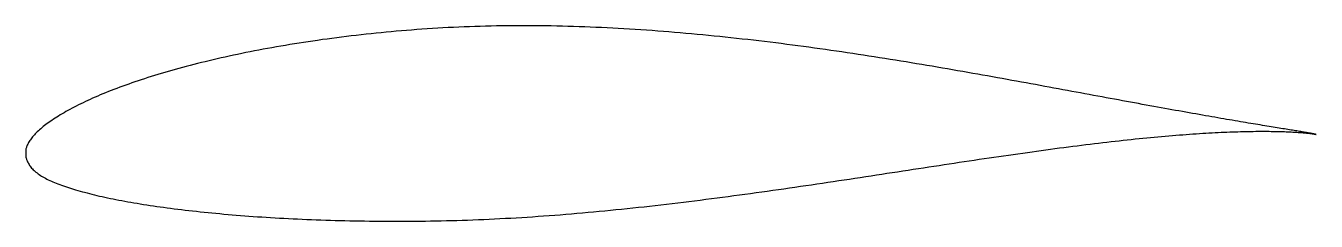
# Model space of a CAD drawing. Header units: metres. Extents: x -16.2 to 32.9, y -2.7 to 4.7.
import ezdxf

# ---------------------------------------------------------------- set-up
doc = ezdxf.new("R2010")
doc.units = ezdxf.units.M

msp = doc.modelspace()

# ---------------------------------------------------------------- linework, layer by layer
msp.add_lwpolyline([(32.919, 0.595), (32.919, 0.595), (32.916, 0.596), (32.911, 0.597), (32.904, 0.599), (32.896, 0.601), (32.886, 0.603), (32.873, 0.606), (32.859, 0.609), (32.843, 0.612), (32.826, 0.616), (32.806, 0.62), (32.784, 0.624), (32.761, 0.628), (32.736, 0.633), (32.708, 0.638), (32.679, 0.643), (32.649, 0.649), (32.616, 0.654), (32.581, 0.66), (32.545, 0.667), (32.506, 0.673), (32.466, 0.68), (32.424, 0.687), (32.381, 0.695), (32.335, 0.702), (32.288, 0.71), (32.238, 0.718), (32.187, 0.727), (32.134, 0.736), (32.079, 0.745), (32.023, 0.754), (31.964, 0.763), (31.904, 0.773), (31.842, 0.783), (31.778, 0.794), (31.713, 0.804), (31.646, 0.815), (31.576, 0.827), (31.505, 0.838), (31.433, 0.85), (31.358, 0.862), (31.282, 0.875), (31.204, 0.888), (31.124, 0.901), (31.043, 0.914), (30.96, 0.928), (30.875, 0.942), (30.788, 0.956), (30.7, 0.971), (30.61, 0.986), (30.518, 1.001), (30.425, 1.016), (30.33, 1.032), (30.233, 1.049), (30.134, 1.065), (30.034, 1.082), (29.932, 1.099), (29.829, 1.117), (29.724, 1.135), (29.617, 1.153), (29.509, 1.172), (29.399, 1.191), (29.287, 1.21), (29.174, 1.229), (29.059, 1.249), (28.943, 1.27), (28.825, 1.29), (28.705, 1.311), (28.584, 1.332), (28.461, 1.354), (28.337, 1.376), (28.212, 1.398), (28.084, 1.421), (27.956, 1.444), (27.825, 1.467), (27.694, 1.491), (27.56, 1.515), (27.426, 1.539), (27.29, 1.564), (27.152, 1.588), (27.013, 1.614), (26.873, 1.639), (26.731, 1.665), (26.587, 1.691), (26.443, 1.717), (26.297, 1.744), (26.149, 1.771), (26.001, 1.799), (25.85, 1.826), (25.699, 1.854), (25.546, 1.882), (25.392, 1.911), (25.237, 1.939), (25.08, 1.968), (24.922, 1.997), (24.763, 2.027), (24.602, 2.056), (24.44, 2.086), (24.277, 2.117), (24.113, 2.147), (23.948, 2.178), (23.781, 2.209), (23.613, 2.24), (23.444, 2.271), (23.274, 2.303), (23.103, 2.334), (22.93, 2.366), (22.757, 2.398), (22.582, 2.431), (22.406, 2.463), (22.23, 2.496), (22.052, 2.528), (21.873, 2.561), (21.693, 2.594), (21.512, 2.627), (21.33, 2.66), (21.147, 2.694), (20.963, 2.727), (20.778, 2.76), (20.592, 2.794), (20.406, 2.827), (20.218, 2.861), (20.029, 2.894), (19.84, 2.928), (19.649, 2.962), (19.458, 2.996), (19.266, 3.029), (19.073, 3.063), (18.879, 3.096), (18.685, 3.13), (18.489, 3.163), (18.293, 3.197), (18.096, 3.23), (17.899, 3.263), (17.7, 3.297), (17.501, 3.33), (17.301, 3.362), (17.101, 3.395), (16.9, 3.428), (16.698, 3.46), (16.496, 3.493), (16.292, 3.525), (16.089, 3.557), (15.885, 3.589), (15.68, 3.62), (15.474, 3.652), (15.269, 3.683), (15.062, 3.714), (14.855, 3.744), (14.648, 3.775), (14.44, 3.805), (14.231, 3.835), (14.022, 3.864), (13.813, 3.893), (13.604, 3.922), (13.393, 3.95), (13.183, 3.979), (12.972, 4.006), (12.761, 4.034), (12.549, 4.061), (12.338, 4.087), (12.125, 4.114), (11.913, 4.14), (11.7, 4.165), (11.487, 4.19), (11.274, 4.215), (11.061, 4.239), (10.847, 4.262), (10.633, 4.286), (10.419, 4.309), (10.205, 4.331), (9.991, 4.353), (9.777, 4.374), (9.562, 4.395), (9.348, 4.415), (9.133, 4.435), (8.918, 4.454), (8.703, 4.473), (8.489, 4.492), (8.274, 4.509), (8.059, 4.526), (7.844, 4.543), (7.63, 4.559), (7.415, 4.574), (7.201, 4.589), (6.986, 4.603), (6.772, 4.617), (6.558, 4.629), (6.343, 4.642), (6.13, 4.653), (5.916, 4.664), (5.702, 4.674), (5.489, 4.684), (5.276, 4.693), (5.063, 4.701), (4.85, 4.709), (4.638, 4.716), (4.426, 4.722), (4.214, 4.727), (4.003, 4.732), (3.791, 4.736), (3.581, 4.739), (3.37, 4.742), (3.16, 4.744), (2.951, 4.745), (2.742, 4.745), (2.533, 4.745), (2.325, 4.744), (2.117, 4.742), (1.909, 4.739), (1.703, 4.736), (1.496, 4.732), (1.29, 4.727), (1.085, 4.721), (0.88, 4.715), (0.676, 4.708), (0.473, 4.7), (0.27, 4.691), (0.068, 4.682), (-0.134, 4.672), (-0.335, 4.661), (-0.535, 4.65), (-0.735, 4.638), (-0.934, 4.625), (-1.132, 4.612), (-1.33, 4.597), (-1.527, 4.582), (-1.723, 4.567), (-1.918, 4.551), (-2.112, 4.534), (-2.306, 4.517), (-2.499, 4.499), (-2.691, 4.48), (-2.882, 4.461), (-3.072, 4.441), (-3.262, 4.421), (-3.45, 4.4), (-3.638, 4.378), (-3.824, 4.356), (-4.01, 4.334), (-4.195, 4.311), (-4.379, 4.287), (-4.562, 4.263), (-4.744, 4.239), (-4.925, 4.214), (-5.105, 4.188), (-5.283, 4.162), (-5.461, 4.136), (-5.638, 4.109), (-5.814, 4.082), (-5.988, 4.054), (-6.162, 4.026), (-6.334, 3.997), (-6.506, 3.967), (-6.676, 3.938), (-6.845, 3.908), (-7.013, 3.877), (-7.179, 3.846), (-7.345, 3.815), (-7.509, 3.783), (-7.672, 3.751), (-7.834, 3.719), (-7.995, 3.686), (-8.154, 3.652), (-8.312, 3.619), (-8.469, 3.585), (-8.625, 3.55), (-8.779, 3.515), (-8.932, 3.48), (-9.084, 3.445), (-9.234, 3.41), (-9.383, 3.373), (-9.531, 3.337), (-9.677, 3.301), (-9.822, 3.264), (-9.965, 3.227), (-10.108, 3.189), (-10.248, 3.152), (-10.388, 3.114), (-10.526, 3.076), (-10.662, 3.037), (-10.797, 2.999), (-10.93, 2.96), (-11.063, 2.921), (-11.193, 2.882), (-11.322, 2.842), (-11.45, 2.802), (-11.576, 2.763), (-11.7, 2.723), (-11.824, 2.682), (-11.945, 2.642), (-12.065, 2.601), (-12.183, 2.561), (-12.3, 2.52), (-12.416, 2.479), (-12.529, 2.438), (-12.641, 2.396), (-12.752, 2.355), (-12.861, 2.314), (-12.968, 2.272), (-13.074, 2.23), (-13.178, 2.188), (-13.28, 2.146), (-13.381, 2.104), (-13.48, 2.062), (-13.577, 2.02), (-13.673, 1.977), (-13.767, 1.935), (-13.86, 1.892), (-13.95, 1.85), (-14.039, 1.807), (-14.127, 1.764), (-14.212, 1.722), (-14.296, 1.679), (-14.378, 1.636), (-14.459, 1.594), (-14.537, 1.551), (-14.614, 1.508), (-14.69, 1.466), (-14.763, 1.424), (-14.835, 1.382), (-14.905, 1.34), (-14.973, 1.298), (-15.039, 1.257), (-15.104, 1.216), (-15.167, 1.175), (-15.228, 1.134), (-15.287, 1.093), (-15.345, 1.053), (-15.4, 1.013), (-15.454, 0.973), (-15.506, 0.933), (-15.556, 0.894), (-15.605, 0.854), (-15.652, 0.815), (-15.696, 0.776), (-15.739, 0.737), (-15.78, 0.698), (-15.82, 0.659), (-15.857, 0.621), (-15.893, 0.583), (-15.927, 0.544), (-15.959, 0.507), (-15.989, 0.469), (-16.017, 0.432), (-16.043, 0.395), (-16.068, 0.358), (-16.091, 0.322), (-16.111, 0.287), (-16.13, 0.252), (-16.148, 0.218), (-16.163, 0.185), (-16.176, 0.153), (-16.188, 0.123), (-16.198, 0.095), (-16.206, 0.07), (-16.212, 0.049), (-16.216, 0.032), (-16.219, 0.021), (-16.214, -0.293), (-16.213, -0.295), (-16.21, -0.303), (-16.205, -0.315), (-16.198, -0.333), (-16.19, -0.357), (-16.179, -0.385), (-16.166, -0.416), (-16.151, -0.449), (-16.135, -0.483), (-16.116, -0.517), (-16.096, -0.551), (-16.074, -0.585), (-16.05, -0.619), (-16.024, -0.653), (-15.997, -0.686), (-15.967, -0.719), (-15.936, -0.751), (-15.903, -0.783), (-15.868, -0.815), (-15.831, -0.846), (-15.792, -0.876), (-15.751, -0.907), (-15.709, -0.936), (-15.665, -0.966), (-15.619, -0.995), (-15.571, -1.023), (-15.521, -1.051), (-15.47, -1.079), (-15.417, -1.107), (-15.362, -1.134), (-15.305, -1.16), (-15.246, -1.187), (-15.185, -1.213), (-15.123, -1.239), (-15.059, -1.265), (-14.993, -1.291), (-14.926, -1.316), (-14.856, -1.341), (-14.785, -1.367), (-14.712, -1.392), (-14.637, -1.417), (-14.561, -1.442), (-14.483, -1.467), (-14.403, -1.492), (-14.321, -1.516), (-14.238, -1.541), (-14.153, -1.566), (-14.066, -1.59), (-13.978, -1.614), (-13.887, -1.638), (-13.795, -1.662), (-13.702, -1.686), (-13.606, -1.71), (-13.51, -1.733), (-13.411, -1.756), (-13.311, -1.779), (-13.209, -1.802), (-13.105, -1.824), (-13, -1.846), (-12.893, -1.868), (-12.785, -1.889), (-12.675, -1.911), (-12.563, -1.932), (-12.45, -1.953), (-12.335, -1.974), (-12.219, -1.994), (-12.101, -2.014), (-11.981, -2.034), (-11.86, -2.054), (-11.738, -2.074), (-11.613, -2.093), (-11.488, -2.112), (-11.361, -2.131), (-11.232, -2.15), (-11.102, -2.168), (-10.97, -2.186), (-10.837, -2.204), (-10.703, -2.222), (-10.567, -2.239), (-10.429, -2.256), (-10.29, -2.273), (-10.15, -2.29), (-10.008, -2.306), (-9.865, -2.323), (-9.721, -2.338), (-9.575, -2.354), (-9.428, -2.369), (-9.279, -2.385), (-9.129, -2.399), (-8.978, -2.414), (-8.825, -2.428), (-8.672, -2.442), (-8.516, -2.456), (-8.36, -2.469), (-8.202, -2.483), (-8.043, -2.496), (-7.883, -2.508), (-7.722, -2.52), (-7.559, -2.532), (-7.395, -2.544), (-7.23, -2.555), (-7.064, -2.566), (-6.896, -2.576), (-6.728, -2.586), (-6.558, -2.596), (-6.387, -2.606), (-6.215, -2.615), (-6.042, -2.624), (-5.868, -2.632), (-5.692, -2.64), (-5.516, -2.648), (-5.339, -2.655), (-5.16, -2.662), (-4.981, -2.668), (-4.8, -2.675), (-4.619, -2.68), (-4.436, -2.686), (-4.253, -2.69), (-4.069, -2.695), (-3.883, -2.699), (-3.697, -2.703), (-3.51, -2.706), (-3.322, -2.709), (-3.133, -2.712), (-2.943, -2.714), (-2.752, -2.716), (-2.561, -2.717), (-2.368, -2.718), (-2.175, -2.719), (-1.981, -2.719), (-1.786, -2.718), (-1.591, -2.717), (-1.395, -2.716), (-1.198, -2.714), (-1, -2.711), (-0.802, -2.708), (-0.602, -2.704), (-0.403, -2.7), (-0.202, -2.696), (-0.001, -2.69), (0.201, -2.685), (0.403, -2.678), (0.606, -2.671), (0.81, -2.664), (1.014, -2.656), (1.218, -2.647), (1.423, -2.638), (1.629, -2.629), (1.835, -2.618), (2.042, -2.607), (2.249, -2.596), (2.457, -2.584), (2.665, -2.571), (2.873, -2.558), (3.082, -2.545), (3.292, -2.53), (3.501, -2.515), (3.712, -2.5), (3.922, -2.484), (4.133, -2.468), (4.344, -2.451), (4.555, -2.433), (4.767, -2.415), (4.979, -2.397), (5.191, -2.378), (5.403, -2.358), (5.616, -2.338), (5.829, -2.318), (6.042, -2.297), (6.255, -2.275), (6.468, -2.254), (6.682, -2.232), (6.895, -2.209), (7.109, -2.186), (7.323, -2.162), (7.536, -2.138), (7.75, -2.114), (7.964, -2.09), (8.178, -2.065), (8.392, -2.039), (8.606, -2.014), (8.82, -1.988), (9.034, -1.961), (9.248, -1.935), (9.462, -1.908), (9.676, -1.881), (9.889, -1.853), (10.103, -1.825), (10.316, -1.797), (10.529, -1.769), (10.742, -1.741), (10.955, -1.712), (11.168, -1.683), (11.38, -1.654), (11.592, -1.625), (11.804, -1.595), (12.016, -1.566), (12.227, -1.536), (12.439, -1.506), (12.649, -1.476), (12.86, -1.446), (13.07, -1.415), (13.28, -1.385), (13.489, -1.354), (13.698, -1.323), (13.907, -1.292), (14.115, -1.262), (14.323, -1.231), (14.53, -1.2), (14.737, -1.169), (14.943, -1.138), (15.149, -1.107), (15.354, -1.075), (15.559, -1.044), (15.764, -1.013), (15.967, -0.982), (16.17, -0.951), (16.373, -0.92), (16.575, -0.889), (16.776, -0.858), (16.977, -0.827), (17.177, -0.797), (17.376, -0.766), (17.575, -0.736), (17.773, -0.705), (17.97, -0.675), (18.166, -0.645), (18.362, -0.615), (18.557, -0.586), (18.751, -0.556), (18.945, -0.526), (19.137, -0.497), (19.329, -0.468), (19.52, -0.439), (19.71, -0.411), (19.899, -0.382), (20.088, -0.354), (20.275, -0.327), (20.462, -0.299), (20.648, -0.272), (20.832, -0.245), (21.016, -0.218), (21.199, -0.191), (21.381, -0.165), (21.562, -0.139), (21.742, -0.114), (21.921, -0.088), (22.099, -0.063), (22.275, -0.039), (22.451, -0.015), (22.626, 0.009), (22.8, 0.033), (22.972, 0.056), (23.143, 0.079), (23.314, 0.101), (23.483, 0.123), (23.651, 0.145), (23.818, 0.166), (23.984, 0.187), (24.148, 0.208), (24.311, 0.228), (24.473, 0.248), (24.634, 0.267), (24.794, 0.286), (24.952, 0.304), (25.11, 0.322), (25.265, 0.34), (25.42, 0.357), (25.573, 0.374), (25.725, 0.39), (25.876, 0.406), (26.025, 0.422), (26.173, 0.437), (26.32, 0.452), (26.465, 0.466), (26.609, 0.48), (26.752, 0.494), (26.893, 0.507), (27.033, 0.519), (27.171, 0.531), (27.308, 0.543), (27.444, 0.554), (27.578, 0.565), (27.71, 0.576), (27.841, 0.586), (27.971, 0.596), (28.099, 0.605), (28.226, 0.614), (28.351, 0.622), (28.474, 0.631), (28.597, 0.638), (28.717, 0.646), (28.836, 0.653), (28.954, 0.659), (29.07, 0.665), (29.184, 0.671), (29.297, 0.676), (29.408, 0.681), (29.517, 0.686), (29.625, 0.69), (29.732, 0.694), (29.836, 0.698), (29.939, 0.701), (30.041, 0.704), (30.141, 0.707), (30.239, 0.709), (30.335, 0.711), (30.43, 0.712), (30.523, 0.714), (30.615, 0.715), (30.705, 0.715), (30.793, 0.716), (30.879, 0.716), (30.964, 0.716), (31.047, 0.715), (31.128, 0.715), (31.207, 0.714), (31.285, 0.713), (31.361, 0.712), (31.435, 0.71), (31.508, 0.708), (31.579, 0.706), (31.648, 0.704), (31.715, 0.702), (31.78, 0.7), (31.844, 0.697), (31.906, 0.694), (31.966, 0.691), (32.024, 0.688), (32.08, 0.685), (32.135, 0.682), (32.188, 0.678), (32.239, 0.675), (32.288, 0.671), (32.336, 0.668), (32.381, 0.664), (32.425, 0.66), (32.467, 0.657), (32.507, 0.653), (32.545, 0.649), (32.582, 0.645), (32.616, 0.642), (32.649, 0.638), (32.68, 0.634), (32.709, 0.63), (32.736, 0.627), (32.761, 0.623), (32.784, 0.62), (32.806, 0.617), (32.826, 0.614), (32.843, 0.611), (32.859, 0.608), (32.873, 0.605), (32.886, 0.603), (32.896, 0.601), (32.904, 0.599), (32.911, 0.597), (32.916, 0.596), (32.919, 0.595), (32.919, 0.595)], close=True)

doc.saveas('drawing.dxf')
